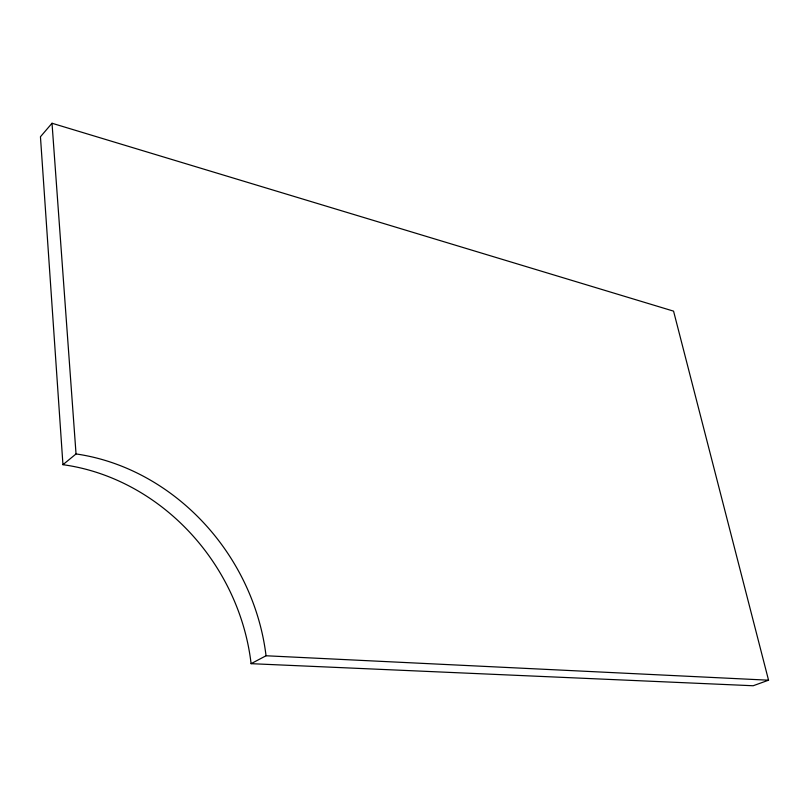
<?xml version="1.0" encoding="UTF-8"?>
<svg xmlns="http://www.w3.org/2000/svg" width="809" height="809" viewBox="0 0 809 809"><rect width="100%" height="100%" fill="white"/><g stroke="black" fill="none" stroke-linecap="round" stroke-linejoin="round"><path stroke-width="1.21" d="M52.019 123.251L40.45 136.761L62.95 464.69A210.279 186.657 57.1 0 1 251.093 663.673L753.159 685.749L768.55 680.197L673.563 311.141L52.019 123.251L76.036 453.94A213.161 187.395 57.1 0 1 266.04 655.765L768.55 680.197M62.95 464.69L76.036 453.94M251.093 663.673L266.04 655.765"/></g></svg>
